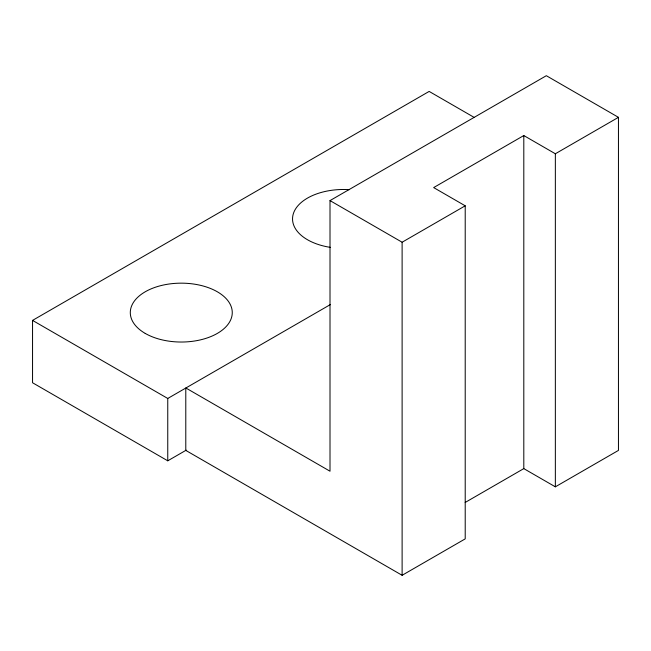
<?xml version="1.0" encoding="UTF-8"?>
<svg xmlns="http://www.w3.org/2000/svg" width="651" height="651" viewBox="0 0 651 651"><rect width="100%" height="100%" fill="white"/><g stroke="black" fill="none" stroke-linecap="round" stroke-linejoin="round"><path stroke-width="0.98" d="M186.227 450.15L167.755 460.81L32.55 382.747L32.55 320.398L429.155 91.417L473.936 117.27M618.45 117.335L555.352 153.766L523.803 135.546L433.664 187.586L465.213 205.806L465.213 538.873L402.115 575.297L185.787 450.402L185.787 387.947L330.008 471.218L330.008 200.598L546.335 75.703L618.45 117.335L618.45 450.402L555.352 486.826L523.803 468.614L465.172 502.466M330.008 200.598L402.115 242.229L465.213 205.806M32.55 320.398L167.755 398.461L330.448 304.53M555.352 153.766L555.352 486.826M523.803 135.546L523.803 468.614M402.115 242.229L402.115 575.297M167.755 398.461L167.755 460.81M330.334 247.356A50.99 29.441 0 0 1 293.43 213.447A50.99 29.441 0 0 1 349.229 189.669M145.222 333.41A50.99 29.441 0 0 0 230.527 320.211A50.99 29.441 0 0 0 168.08 284.161A50.99 29.441 0 0 0 145.222 333.41"/></g></svg>
